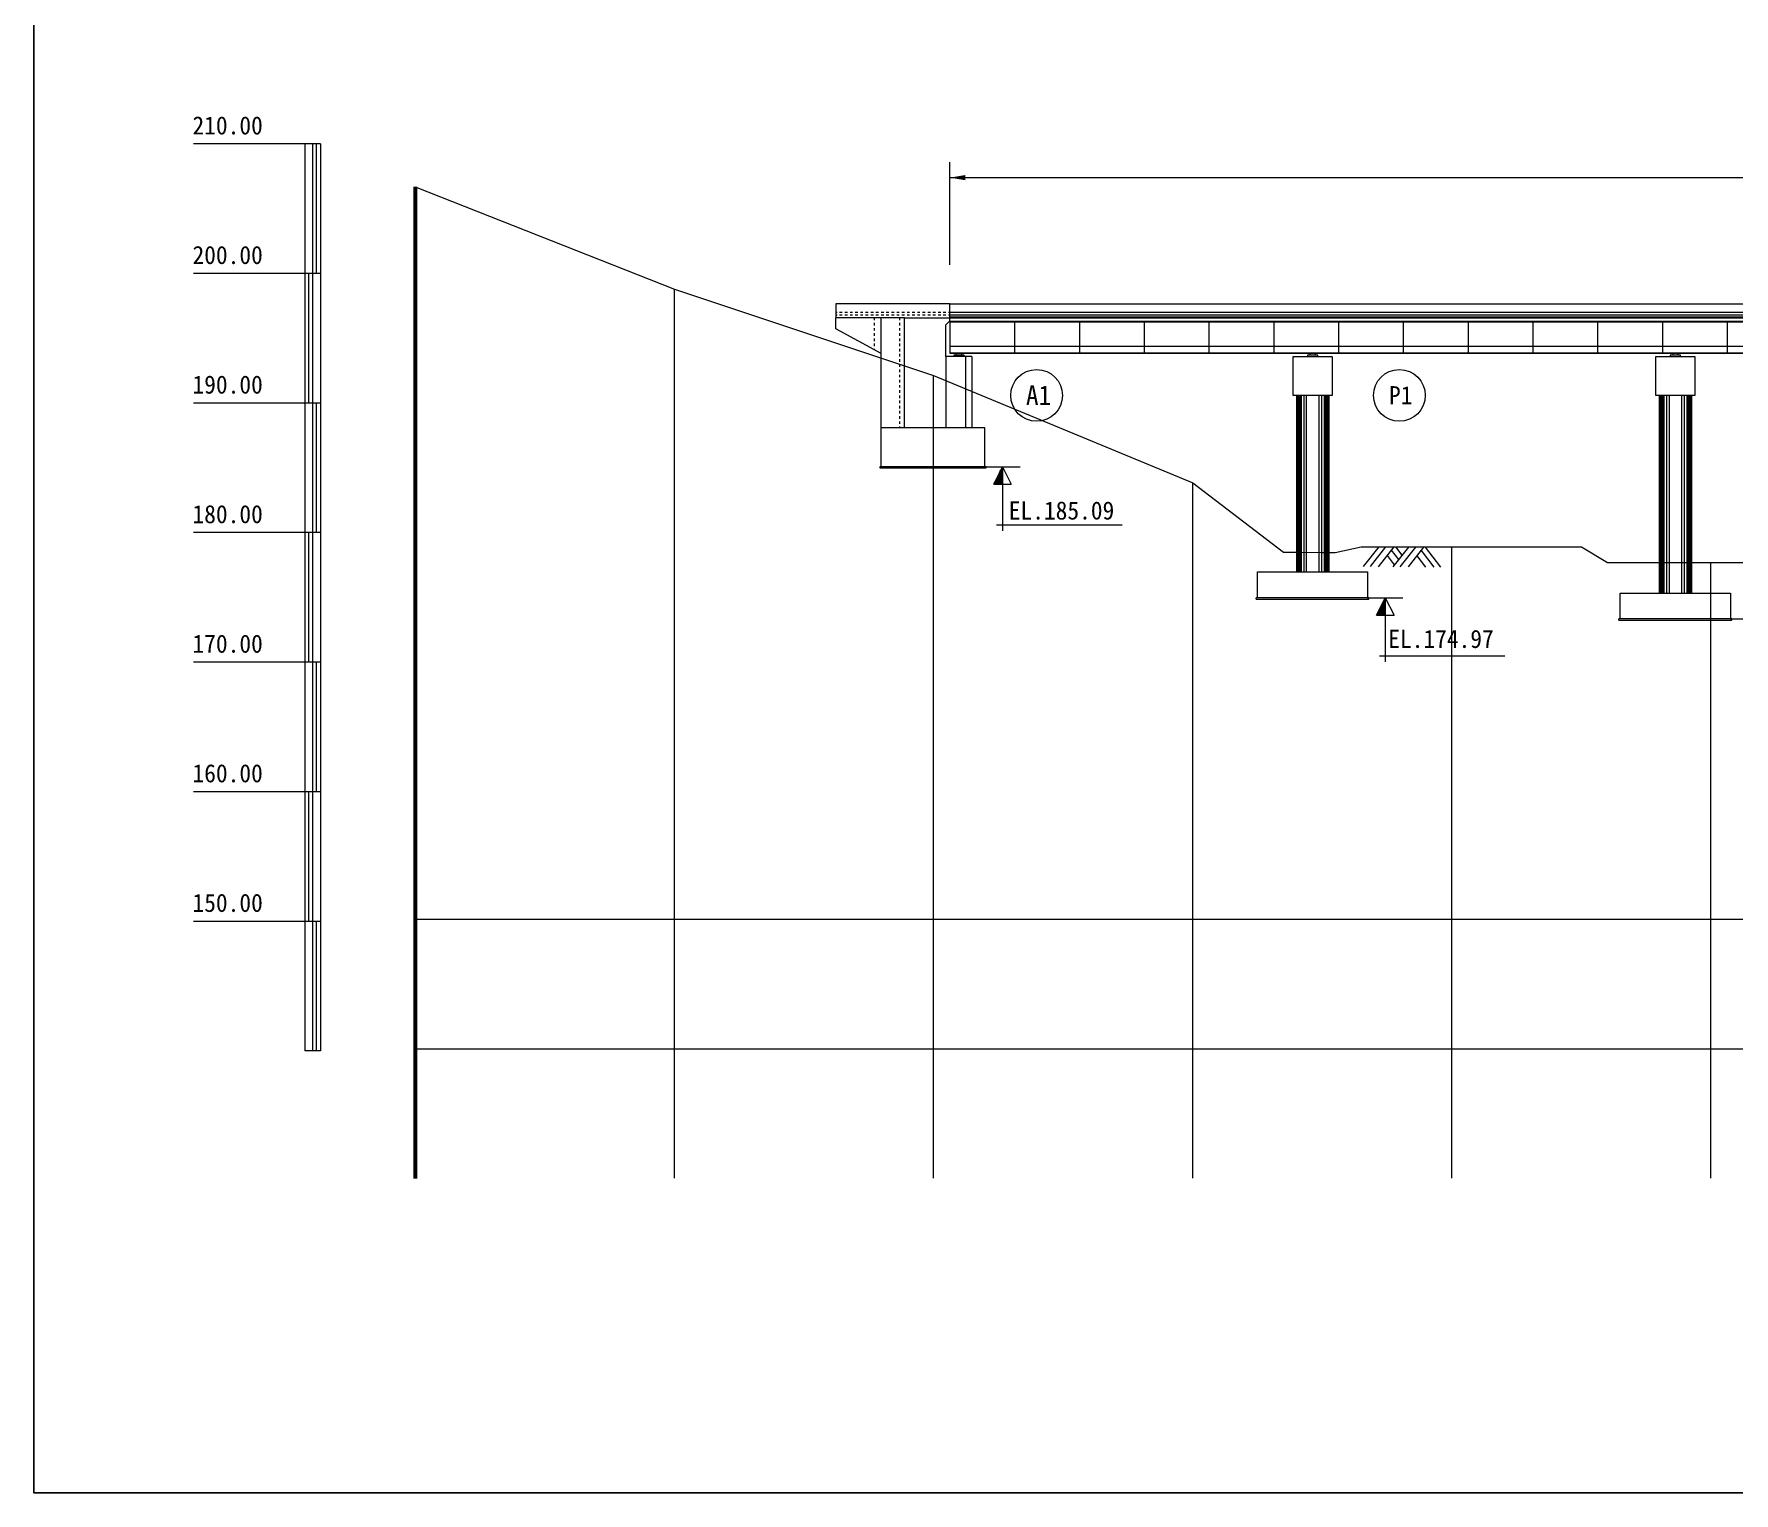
# Model space of a CAD drawing. Header units: metres. Extents: x 472825 to 758326, y -652395 to -427188.
# Drawn here: x 472825 to 604032, y -652395 to -539791 of the extents above; entities that cross this region are included whole.
import ezdxf
from ezdxf.enums import TextEntityAlignment as Align

# ---------------------------------------------------------------- set-up
doc = ezdxf.new("R2010")
doc.units = ezdxf.units.M
doc.header["$MEASUREMENT"] = 0
for name, color, linetype, lineweight in [('Adojoint Line', 1, 'Continuous', 0), ('Concrete', 4, 'Continuous', 0), ('Dimension Line', 2, 'Continuous', 0), ('Shoe', 5, 'Continuous', 0), ('Steel Girder', 6, 'Continuous', 0)]:
    doc.layers.add(name, color=color, linetype=linetype, lineweight=lineweight)
doc.styles.get("Standard").update_dxf_attribs({"font": '', "height": 5})
doc.styles.get('STANDARD').set_extended_font_data('GulimChe')

# ---------------------------------------------------------------- blocks, each defined once
blk = doc.blocks.new('*U0')
at = {"color": 0}
for p, q in [((129297.118703, 165677.762595), (129307.356108, 165688)), ((130192, 164795.271441), (129299.271441, 165688)), ((130192, 164777.593772), (129302.406228, 165667.187544)), ((129303.011259, 165665.977482), (129325.033777, 165688)), ((129308.903816, 165654.192369), (129342.711447, 165688)), ((129314.796372, 165642.407256), (129360.389117, 165688)), ((130192, 164812.949111), (129316.949111, 165688)), ((130192, 164759.916102), (129320.083898, 165631.832205)), ((129320.688929, 165630.622143), (129378.066786, 165688)), ((129326.581485, 165618.83703), (129395.744456, 165688)), ((129332.474042, 165607.051917), (129413.422125, 165688)), ((130192, 164830.626781), (129334.626781, 165688)), ((130192, 164742.238433), (129337.761567, 165596.476866)), ((129338.366598, 165595.266804), (129431.099795, 165688)), ((129344.259155, 165583.481691), (129448.777464, 165688)), ((129350.151711, 165571.696578), (129466.455134, 165688)), ((130192, 164848.30445), (129352.30445, 165688)), ((130192, 164724.560763), (129355.439237, 165561.121527)), ((129356.044268, 165559.911465), (129484.132803, 165688)), ((129361.936824, 165548.126351), (129501.810473, 165688)), ((129367.829381, 165536.341238), (129519.488142, 165688)), ((130192, 164865.98212), (129369.98212, 165688)), ((130192, 164706.883094), (129373.116906, 165525.766188)), ((129373.721937, 165524.556125), (129537.165812, 165688)), ((129379.614494, 165512.771012), (129554.843481, 165688)), ((129385.50705, 165500.985899), (129572.521151, 165688)), ((130192, 164883.659789), (129387.659789, 165688)), ((130192, 164689.205424), (129390.794576, 165490.410849)), ((129391.399607, 165489.200786), (129590.19882, 165688)), ((129397.292163, 165477.415673), (129607.87649, 165688)), ((129403.18472, 165465.63056), (129625.554159, 165688)), ((130192, 164901.337459), (129405.337459, 165688)), ((130192, 164671.527755), (129408.472245, 165455.05551)), ((129409.077276, 165453.845447), (129643.231829, 165688)), ((129414.969833, 165442.060334), (129660.909499, 165688)), ((129420.862389, 165430.275221), (129678.587168, 165688)), ((130192, 164919.015128), (129423.015128, 165688)), ((130192, 164653.850085), (129426.149915, 165419.700171)), ((129426.754946, 165418.490108), (129696.264838, 165688)), ((129432.647502, 165406.704995), (129713.942507, 165688)), ((129438.540059, 165394.919882), (129731.620177, 165688)), ((130192, 164936.692798), (129440.692798, 165688)), ((130192, 164636.172416), (129443.827584, 165384.344831)), ((129444.432615, 165383.134769), (129749.297846, 165688)), ((129450.325172, 165371.349656), (129766.975516, 165688)), ((129456.217728, 165359.564543), (129784.653185, 165688)), ((130192, 164954.370467), (129458.370467, 165688)), ((130192, 164618.494746), (129461.505254, 165348.989492)), ((129462.110285, 165347.77943), (129802.330855, 165688)), ((129468.002841, 165335.994317), (129820.008524, 165688)), ((129473.895398, 165324.209204), (129837.686194, 165688)), ((130192, 164972.048137), (129476.048137, 165688)), ((130192, 164600.817077), (129479.182923, 165313.634153)), ((129479.787954, 165312.424091), (129855.363863, 165688)), ((129485.680511, 165300.638978), (129873.041533, 165688)), ((129491.573067, 165288.853865), (129890.719202, 165688)), ((130192, 164989.725806), (129493.725806, 165688)), ((130192, 164583.139407), (129496.860593, 165278.278814)), ((129497.465624, 165277.068752), (129908.396872, 165688)), ((129503.35818, 165265.283639), (129926.074541, 165688)), ((129509.250737, 165253.498526), (129943.752211, 165688)), ((130192, 165007.403476), (129511.403476, 165688)), ((130192, 164565.461738), (129514.538262, 165242.923475)), ((129515.143294, 165241.713413), (129961.429881, 165688)), ((129521.03585, 165229.9283), (129979.10755, 165688)), ((129526.928407, 165218.143187), (129996.78522, 165688)), ((130192, 165025.081145), (129529.081145, 165688)), ((130192, 164547.784068), (129532.215932, 165207.568136)), ((129532.820963, 165206.358074), (130014.462889, 165688)), ((129538.71352, 165194.572961), (130032.140559, 165688)), ((129544.606076, 165182.787848), (130049.818228, 165688)), ((130192, 165042.758815), (129546.758815, 165688)), ((130192, 164530.106399), (129549.893601, 165172.212797)), ((129550.498633, 165171.002735), (130067.495898, 165688)), ((129556.391189, 165159.217622), (130085.173567, 165688)), ((129562.283746, 165147.432509), (130102.851237, 165688)), ((130192, 165060.436484), (129564.436484, 165688)), ((130192, 164512.428729), (129567.571271, 165136.857458)), ((129568.176302, 165135.647396), (130120.528906, 165688)), ((129574.068859, 165123.862283), (130138.206576, 165688)), ((129579.961415, 165112.07717), (130155.884245, 165688)), ((130192, 165078.114154), (129582.114154, 165688)), ((130192, 164494.751059), (129585.248941, 165101.502119)), ((129585.853972, 165100.292057), (130173.561915, 165688)), ((129591.746528, 165088.506944), (130191.239584, 165688)), ((129597.639085, 165076.721831), (130192, 165671.082746)), ((130192, 165095.791824), (129599.791824, 165688)), ((130192, 164477.07339), (129602.92661, 165066.14678)), ((129603.531641, 165064.936718), (130192, 165653.405077)), ((129609.424198, 165053.151605), (130192, 165635.727407)), ((129615.316754, 165041.366492), (130192, 165618.049737)), ((130192, 165113.469493), (129617.469493, 165688)), ((130192, 164459.39572), (129620.60428, 165030.791441)), ((129621.209311, 165029.581379), (130192, 165600.372068)), ((129627.101867, 165017.796266), (130192, 165582.694398)), ((129632.994424, 165006.011153), (130192, 165565.016729)), ((130192, 165131.147163), (129635.147163, 165688)), ((130192, 164441.718051), (129638.281949, 164995.436102)), ((129638.88698, 164994.22604), (130192, 165547.339059)), ((129644.779537, 164982.440927), (130192, 165529.66139)), ((129650.672093, 164970.655814), (130192, 165511.98372)), ((130192, 165148.824832), (129652.824832, 165688)), ((130192, 164424.040381), (129655.959619, 164960.080763)), ((129656.56465, 164958.8707), (130192, 165494.306051)), ((129662.457206, 164947.085587), (130192, 165476.628381)), ((129668.349763, 164935.300474), (130192, 165458.950712)), ((130192, 165166.502502), (129670.502502, 165688)), ((130192, 164406.362712), (129673.637288, 164924.725424)), ((129674.242319, 164923.515361), (130192, 165441.273042)), ((129680.134876, 164911.730248), (130192, 165423.595373)), ((129686.027432, 164899.945135), (130192, 165405.917703)), ((130192, 165184.180171), (129688.180171, 165688)), ((130192, 164388.685042), (129691.314958, 164889.370085)), ((129691.919989, 164888.160022), (130192, 165388.240034)), ((129697.812545, 164876.374909), (130192, 165370.562364)), ((129703.705102, 164864.589796), (130192, 165352.884695)), ((130192, 165201.857841), (129705.857841, 165688)), ((130192, 164371.007373), (129708.992627, 164854.014746)), ((129709.597658, 164852.804683), (130192, 165335.207025)), ((129715.490215, 164841.01957), (130192, 165317.529355)), ((129721.382771, 164829.234457), (130192, 165299.851686)), ((130192, 165219.53551), (129723.53551, 165688)), ((130192, 164353.329703), (129726.670297, 164818.659407)), ((129727.275328, 164817.449344), (130192, 165282.174016)), ((129733.167884, 164805.664231), (130192, 165264.496347)), ((129739.060441, 164793.879118), (130192, 165246.818677)), ((130192, 165237.21318), (129741.21318, 165688)), ((130192, 164335.652034), (129744.347966, 164783.304067)), ((129744.952997, 164782.094005), (130192, 165229.141008)), ((129750.845554, 164770.308892), (130192, 165211.463338)), ((129756.73811, 164758.523779), (130192, 165193.785669)), ((130192, 165254.890849), (129758.890849, 165688)), ((130192, 164317.974364), (129762.025636, 164747.948728)), ((129762.630667, 164746.738666), (130192, 165176.107999)), ((129768.523223, 164734.953553), (130192, 165158.43033)), ((129774.41578, 164723.16844), (130192, 165140.75266)), ((130192, 165272.568519), (129776.568519, 165688)), ((130192, 164300.296695), (129779.703305, 164712.593389)), ((129780.308336, 164711.383327), (130192, 165123.074991)), ((129786.200893, 164699.598214), (130192, 165105.397321)), ((129792.093449, 164687.813101), (130192, 165087.719652)), ((130192, 165290.246188), (129794.246188, 165688)), ((130192, 164282.619025), (129797.380975, 164677.23805)), ((129797.986006, 164676.027988), (130192, 165070.041982)), ((129803.878563, 164664.242875), (130192, 165052.364312)), ((129809.771119, 164652.457762), (130192, 165034.686643)), ((130192, 165307.923858), (129811.923858, 165688)), ((130192, 164264.941356), (129815.058644, 164641.882711)), ((129815.663676, 164640.672649), (130192, 165017.008973)), ((129821.556232, 164628.887536), (130192, 164999.331304)), ((129827.448789, 164617.102423), (130192, 164981.653634)), ((130192, 165325.601527), (129829.601527, 165688)), ((130192, 164247.263686), (129832.736314, 164606.527372)), ((129833.341345, 164605.31731), (130192, 164963.975965)), ((129839.233902, 164593.532197), (130192, 164946.298295)), ((129845.126458, 164581.747084), (130192, 164928.620626)), ((130192, 165343.279197), (129847.279197, 165688)), ((130192, 164229.586017), (129850.413983, 164571.172033)), ((129851.019015, 164569.961971), (130192, 164910.942956)), ((129856.911571, 164558.176858), (130192, 164893.265287)), ((129862.804128, 164546.391745), (130192, 164875.587617)), ((130192, 165360.956866), (129864.956866, 165688)), ((130192, 164211.908347), (129868.091653, 164535.816694)), ((129868.696684, 164534.606632), (130192, 164857.909948)), ((129874.589241, 164522.821519), (130192, 164840.232278)), ((129880.481797, 164511.036406), (130192, 164822.554609)), ((130192, 165378.634536), (129882.634536, 165688)), ((130192, 164194.230677), (129885.769323, 164500.461355)), ((129886.374354, 164499.251293), (130192, 164804.876939)), ((129892.26691, 164487.46618), (130192, 164787.19927)), ((129898.159467, 164475.681067), (130192, 164769.5216)), ((130192, 165396.312206), (129900.312206, 165688)), ((130192, 164176.553008), (129903.446992, 164465.106016)), ((129904.052023, 164463.895954), (130192, 164751.84393)), ((129909.94458, 164452.110841), (130192, 164734.166261)), ((129915.837136, 164440.325728), (130192, 164716.488591)), ((130192, 165413.989875), (129917.989875, 165688)), ((129921.729693, 164428.540615), (130192, 164698.810922)), ((129927.622249, 164416.755502), (130192, 164681.133252)), ((129933.514806, 164404.970389), (130192, 164663.455583)), ((130192, 165431.667545), (129935.667545, 165688)), ((129939.407362, 164393.185276), (130192, 164645.777913)), ((129945.299919, 164381.400163), (130192, 164628.100244)), ((129951.192475, 164369.61505), (130192, 164610.422574)), ((130192, 165449.345214), (129953.345214, 165688)), ((129957.085032, 164357.829936), (130192, 164592.744905)), ((129962.977588, 164346.044823), (130192, 164575.067235)), ((129968.870145, 164334.25971), (130192, 164557.389566)), ((130192, 165467.022884), (129971.022884, 165688)), ((129974.762701, 164322.474597), (130192, 164539.711896)), ((129980.655258, 164310.689484), (130192, 164522.034227)), ((129986.547814, 164298.904371), (130192, 164504.356557)), ((130192, 165484.700553), (129988.700553, 165688)), ((129992.440371, 164287.119258), (130192, 164486.678888)), ((129998.332927, 164275.334145), (130192, 164469.001218)), ((130004.225484, 164263.549032), (130192, 164451.323548)), ((130192, 165502.378223), (130006.378223, 165688)), ((130192, 165520.055892), (130024.055892, 165688)), ((130192, 165537.733562), (130041.733562, 165688)), ((130192, 165555.411231), (130059.411231, 165688)), ((130192, 165573.088901), (130077.088901, 165688)), ((130192, 165590.76657), (130094.76657, 165688)), ((130192, 165608.44424), (130112.44424, 165688)), ((130192, 165626.121909), (130130.121909, 165688)), ((130192, 165643.799579), (130147.799579, 165688)), ((130192, 165661.477248), (130165.477248, 165688)), ((130192, 165679.154918), (130183.154918, 165688)), ((130192, 164158.875338), (129921.124662, 164429.750677)), ((130192, 164141.197669), (129938.802331, 164394.395338)), ((130192, 164123.519999), (129956.480001, 164359.039999)), ((130192, 164105.84233), (129974.15767, 164323.68466)), ((130192, 164088.16466), (129991.83534, 164288.329321)), ((130192, 164070.486991), (130009.513009, 164252.973982)), ((130010.11804, 164251.763919), (130192, 164433.645879)), ((130016.010597, 164239.978806), (130192, 164415.968209)), ((130021.903153, 164228.193693), (130192, 164398.29054)), ((130192, 164052.809321), (130027.190679, 164217.618643)), ((130027.79571, 164216.40858), (130192, 164380.61287)), ((130033.688266, 164204.623467), (130192, 164362.935201)), ((130039.580823, 164192.838354), (130192, 164345.257531)), ((130192, 164035.131652), (130044.868348, 164182.263303)), ((130045.473379, 164181.053241), (130192, 164327.579862)), ((130051.365936, 164169.268128), (130192, 164309.902192)), ((130057.258492, 164157.483015), (130192, 164292.224523)), ((130192, 164017.453982), (130062.546018, 164146.907964)), ((130063.151049, 164145.697902), (130192, 164274.546853)), ((130069.043605, 164133.912789), (130192, 164256.869184)), ((130074.936162, 164122.127676), (130192, 164239.191514)), ((130192, 163999.776313), (130080.223687, 164111.552625)), ((130080.828718, 164110.342563), (130192, 164221.513845)), ((130086.721275, 164098.55745), (130192, 164203.836175)), ((130092.613831, 164086.772337), (130192, 164186.158506)), ((130192, 163982.098643), (130097.901357, 164076.197286)), ((130098.506388, 164074.987224), (130192, 164168.480836)), ((130104.398945, 164063.202111), (130192, 164150.803166)), ((130110.291501, 164051.416998), (130192, 164133.125497)), ((130192, 163964.420974), (130115.579026, 164040.841947)), ((130116.184058, 164039.631885), (130192, 164115.447827)), ((130122.076614, 164027.846772), (130192, 164097.770158)), ((130127.969171, 164016.061659), (130192, 164080.092488)), ((130192, 163946.743304), (130133.256696, 164005.486608)), ((130133.861727, 164004.276546), (130192, 164062.414819)), ((130139.754284, 163992.491433), (130192, 164044.737149)), ((130145.64684, 163980.70632), (130192, 164027.05948)), ((130192, 163929.065635), (130150.934365, 163970.131269)), ((130151.539397, 163968.921207), (130192, 164009.38181)), ((130157.431953, 163957.136094), (130192, 163991.704141)), ((130163.32451, 163945.350981), (130192, 163974.026471)), ((130192, 163911.387965), (130168.612035, 163934.77593)), ((130169.217066, 163933.565868), (130192, 163956.348802)), ((130175.109623, 163921.780755), (130192, 163938.671132)), ((130181.002179, 163909.995642), (130192, 163920.993463)), ((130192, 163893.710295), (130186.289705, 163899.420591)), ((130186.894736, 163898.210529), (130192, 163903.315793))]:
    blk.add_line(p, q, dxfattribs=at)
blk = doc.blocks.new('*U5')
at = {"layer": 'Dimension Line'}
blk.add_circle((0.000004, -0.000008), 1998, dxfattribs=at)
blk.add_text('P1', height=1400, dxfattribs=at).set_placement((101.46277, 16.755311), align=Align.MIDDLE_CENTER)
blk = doc.blocks.new('*U6')
at = {"layer": 'Dimension Line'}
blk.add_circle((-0.000036, -0.000012), 1998, dxfattribs=at)
blk.add_text('A1', height=1500, dxfattribs=at).set_placement((149.601028, 18.949456), align=Align.MIDDLE_CENTER)

msp = doc.modelspace()

# ---------------------------------------------------------------- linework, layer by layer
msp.add_3dface([(472825.385253, -427187.677552), (758325.709555, -427187.677552), (758325.709555, -652394.652502), (472825.385253, -652394.652502)])
at = {"layer": 'Adojoint Line'}
for p, q in [((576614.913721, -579363.263638), (575408.5357, -580892.800851)), ((577145.491401, -579368.130369), (575939.11338, -580897.667582)), ((577786.664429, -579374.011537), (576580.286408, -580903.54875)), ((577583.899762, -579631.091904), (578137.585443, -580360.214937)), ((578907.317287, -579384.290741), (577700.939266, -580913.827954)), ((577916.462641, -579375.202113), (578406.018373, -580019.875385)), ((579437.894968, -579389.157472), (578231.516947, -580918.694685)), ((580079.067996, -579395.03864), (578872.689975, -580924.575854)), ((579876.303328, -579652.119007), (580856.406526, -580942.771521)), ((580208.866208, -579396.229216), (581386.984207, -580947.638252)), ((577259.513795, -580042.372945), (577813.199476, -580771.495978)), ((579551.917361, -580063.400049), (580215.233498, -580936.890353))]:
    msp.add_line(p, q, dxfattribs=at)
at = {"layer": 'Adojoint Line', "linetype": 'Continuous', "ltscale": 1000, "flags": 128}
msp.add_lwpolyline([(502256.745651, -551584.499109), (522256.745651, -559494.538659), (542256.745651, -566154.571959), (562256.845652, -574434.513359), (569256.780651, -579784.540109), (570256.785652, -579784.540109), (572256.795652, -579814.540259), (573256.800652, -579814.540259), (575256.810652, -579374.538059), (582256.845652, -579374.538059), (592256.795652, -579374.538059), (594256.805652, -580574.544059), (602256.845652, -580574.544059), (622256.845652, -580574.544059)], dxfattribs=at)
at = {"layer": 'Concrete'}
for p, q in [((543506.750651, -560606.429569), (534706.750651, -560606.429569)), ((534706.750651, -560606.429569), (534706.750651, -561706.429569)), ((534706.750651, -561256.429569), (534806.750651, -561256.429569)), ((534706.750651, -561476.429569), (534806.750651, -561476.429569)), ((535006.750651, -561256.429569), (535206.750651, -561256.429569)), ((535006.750651, -561476.429569), (535206.750651, -561476.429569)), ((535406.750651, -561256.429569), (535606.750651, -561256.429569)), ((535406.750651, -561476.429569), (535606.750651, -561476.429569)), ((535806.750651, -561256.429569), (536006.750651, -561256.429569)), ((535806.750651, -561476.429569), (536006.750651, -561476.429569)), ((536206.750651, -561256.429569), (536406.750651, -561256.429569)), ((536206.750651, -561476.429569), (536406.750651, -561476.429569)), ((536606.750651, -561256.429569), (536806.750651, -561256.429569)), ((536606.750651, -561476.429569), (536806.750651, -561476.429569)), ((537006.750651, -561256.429569), (537206.750651, -561256.429569)), ((537006.750651, -561476.429569), (537206.750651, -561476.429569)), ((537406.750651, -561256.429569), (537606.750651, -561256.429569)), ((537406.750651, -561476.429569), (537606.750651, -561476.429569)), ((537806.750651, -561256.429569), (538006.750651, -561256.429569)), ((537806.750651, -561476.429569), (538006.750651, -561476.429569)), ((538206.750651, -561256.429569), (538406.750651, -561256.429569)), ((538206.750651, -561476.429569), (538406.750651, -561476.429569)), ((538606.750651, -561256.429569), (538806.750651, -561256.429569)), ((538606.750651, -561476.429569), (538806.750651, -561476.429569)), ((539006.750651, -561256.429569), (539206.750651, -561256.429569)), ((539006.750651, -561476.429569), (539206.750651, -561476.429569)), ((539406.750651, -561256.429569), (539606.750651, -561256.429569)), ((539406.750651, -561476.429569), (539606.750651, -561476.429569)), ((539806.750651, -561256.429569), (540006.750651, -561256.429569)), ((539806.750651, -561476.429569), (540006.750651, -561476.429569)), ((540206.750651, -561256.429569), (540406.750651, -561256.429569)), ((540206.750651, -561476.429569), (540406.750651, -561476.429569)), ((540606.750651, -561256.429569), (540806.750651, -561256.429569)), ((540606.750651, -561476.429569), (540806.750651, -561476.429569)), ((541006.750651, -561256.429569), (541206.750651, -561256.429569)), ((541006.750651, -561476.429569), (541206.750651, -561476.429569)), ((541406.750651, -561256.429569), (541606.750651, -561256.429569)), ((541406.750651, -561476.429569), (541606.750651, -561476.429569)), ((541806.750651, -561256.429569), (542006.750651, -561256.429569)), ((541806.750651, -561476.429569), (542006.750651, -561476.429569)), ((542206.750651, -561256.429569), (542406.750651, -561256.429569)), ((542206.750651, -561476.429569), (542406.750651, -561476.429569)), ((542606.750651, -561256.429569), (542806.750651, -561256.429569)), ((542606.750651, -561476.429569), (542806.750651, -561476.429569)), ((543006.750651, -561256.429569), (543206.750651, -561256.429569)), ((543006.750651, -561476.429569), (543206.750651, -561476.429569)), ((543406.750651, -561256.429569), (543506.750651, -561256.429569)), ((543406.750651, -561476.429569), (543506.750651, -561476.429569)), ((543506.750651, -561706.429569), (543506.750651, -560606.429569)), ((534706.750651, -562556.429569), (534706.750651, -561706.429569)), ((540006.750651, -561706.429569), (534706.750651, -561706.429569)), ((538206.750651, -564456.429569), (534706.750651, -562556.429569)), ((537706.750651, -561885.000997), (537706.750651, -561706.429569)), ((537706.750651, -562285.000997), (537706.750651, -562085.000997)), ((537706.750651, -562685.000997), (537706.750651, -562485.000997)), ((538206.750651, -573186.429568), (538206.750651, -561706.429568)), ((539656.750651, -561886.429569), (539656.750651, -561706.429569)), ((539656.750651, -562286.429569), (539656.750651, -562086.429569)), ((539656.750651, -562686.429569), (539656.750651, -562486.429569)), ((540006.750651, -570186.429569), (540006.750651, -561706.429569)), ((540006.750651, -561706.429569), (543506.750651, -561706.429569)), ((543206.750651, -562226.429569), (543456.750651, -561976.429569)), ((543206.750651, -564686.429569), (543206.750651, -562226.429569)), ((543456.750651, -561976.429569), (543506.750651, -561976.429569)), ((543506.750651, -561976.429569), (543506.750651, -561706.429569)), ((537706.750651, -563085.000997), (537706.750651, -562885.000997)), ((537706.750651, -563485.000997), (537706.750651, -563285.000997)), ((537706.750651, -563885.000997), (537706.750651, -563685.000997)), ((537706.750651, -564185.000997), (537706.750651, -564085.000997)), ((539656.750651, -563086.429569), (539656.750651, -562886.429569)), ((539656.750651, -563486.429569), (539656.750651, -563286.429569)), ((539656.750651, -563886.429569), (539656.750651, -563686.429569)), ((539656.750651, -564286.429569), (539656.750651, -564086.429569)), ((539656.750651, -564686.429569), (539656.750651, -564486.429569)), ((539656.750651, -565086.429569), (539656.750651, -564886.429569)), ((539656.750651, -565086.429569), (539656.750651, -564886.429569)), ((539656.750651, -565086.429569), (539656.750651, -564886.429569)), ((539656.750651, -565086.429569), (539656.750651, -564886.429569)), ((539656.750651, -565486.429569), (539656.750651, -565286.429569)), ((539656.750651, -565486.429569), (539656.750651, -565286.429569)), ((539656.750651, -565486.429569), (539656.750651, -565286.429569)), ((539656.750651, -565486.429569), (539656.750651, -565286.429569)), ((543206.750651, -564686.429569), (543206.750651, -570186.429568)), ((545206.750651, -564686.429569), (543206.750651, -564686.429569)), ((544706.750651, -564686.429569), (544706.750651, -570186.429568)), ((545206.750651, -564686.429569), (545206.750651, -570186.429568)), ((539656.750651, -565886.429569), (539656.750651, -565686.429569)), ((539656.750651, -565886.429569), (539656.750651, -565686.429569)), ((539656.750651, -565886.429569), (539656.750651, -565686.429569)), ((539656.750651, -565886.429569), (539656.750651, -565686.429569)), ((539656.750651, -566286.429569), (539656.750651, -566086.429569)), ((539656.750651, -566686.429569), (539656.750651, -566486.429569)), ((539656.750651, -567086.429569), (539656.750651, -566886.429569)), ((539656.750651, -567486.429569), (539656.750651, -567286.429569)), ((539656.750651, -567886.429569), (539656.750651, -567686.429569)), ((539656.750651, -568286.429569), (539656.750651, -568086.429569)), ((539656.750651, -568686.429569), (539656.750651, -568486.429569)), ((539656.750651, -569086.429569), (539656.750651, -568886.429569)), ((539656.750651, -569486.429569), (539656.750651, -569286.429569)), ((546206.750651, -570186.429568), (538206.750651, -570186.429568)), ((539656.750651, -569886.429569), (539656.750651, -569686.429569)), ((539656.750651, -570186.429569), (539656.750651, -570086.429569)), ((546206.750651, -573186.429568), (546206.750651, -570186.429568)), ((546306.750651, -573186.429568), (538106.750651, -573186.429568)), ((538106.750651, -573186.429568), (538106.750651, -573286.429568)), ((538106.750651, -573286.429568), (546306.750651, -573286.429568)), ((546306.750651, -573286.429568), (546306.750651, -573186.429568)), ((575855.750651, -583305.929569), (567155.750651, -583305.929569)), ((567155.750651, -583405.929569), (575855.750651, -583405.929569)), ((603855.750651, -584935.929569), (595155.750651, -584935.929569)), ((595155.750651, -585035.929569), (603855.750651, -585035.929569))]:
    msp.add_line(p, q, dxfattribs=at)
at = {"layer": 'Concrete', "ltscale": 1.833333}
for p, q in [((543506.750651, -560606.429569), (683506.750651, -560606.429569)), ((543506.750651, -561976.429569), (543506.750651, -560606.429569)), ((543506.750651, -561256.429569), (683506.750651, -561256.429569)), ((543506.750651, -561476.429569), (683506.750651, -561476.429569)), ((543506.750651, -561626.429569), (683506.750651, -561626.429569)), ((543506.750651, -561706.429569), (683506.750651, -561706.429569)), ((543506.750651, -561956.429569), (683506.750651, -561956.429569))]:
    msp.add_line(p, q, dxfattribs=at)
at = {"layer": 'Concrete', "color": 4}
for p, q in [((570005.750651, -567685.429569), (570006.750651, -564686.429569)), ((570006.750651, -564686.429569), (573004.750651, -564686.429569)), ((573005.750651, -564686.429569), (573005.750651, -567686.429569)), ((598005.750651, -567685.429569), (598006.750651, -564686.429569)), ((598006.750651, -564686.429569), (601004.750651, -564686.429569)), ((601005.750651, -564686.429569), (601005.750651, -567686.429569)), ((573005.750651, -567686.429569), (570005.750651, -567685.429569)), ((571020.750651, -567685.929569), (571020.750651, -581305.929569)), ((601005.750651, -567686.429569), (598005.750651, -567685.429569)), ((599020.750651, -567685.929569), (599020.750651, -582935.929569)), ((567255.750651, -581305.929569), (575755.750651, -581305.929569)), ((567255.750651, -583305.929569), (567255.750651, -581305.929569)), ((575755.750651, -581305.929569), (575755.750651, -583305.929569)), ((567155.750651, -583405.929569), (567155.750651, -583305.929569)), ((575855.750651, -583405.929569), (575855.750651, -583305.929569)), ((595255.750651, -582935.929569), (603755.750651, -582935.929569)), ((595255.750651, -584935.929569), (595255.750651, -582935.929569)), ((603755.750651, -582935.929569), (603755.750651, -584935.929569)), ((595155.750651, -585035.929569), (595155.750651, -584935.929569)), ((603855.750651, -585035.929569), (603855.750651, -584935.929569))]:
    msp.add_line(p, q, dxfattribs=at)
at = {"layer": 'Concrete', "color": 4, "ltscale": 1.015897}
for p, q in [((570255.750651, -567685.929569), (570255.750651, -581305.929569)), ((570260.750651, -567685.929569), (570260.750651, -581305.929569)), ((570265.750651, -567685.929569), (570265.750651, -581305.929569)), ((570270.750651, -567685.929569), (570270.750651, -581305.929569)), ((570320.750651, -567685.929569), (570320.750651, -581305.929569)), ((570370.750651, -567685.929569), (570370.750651, -581305.929569)), ((570420.750651, -567685.929569), (570420.750651, -581305.929569)), ((570520.750651, -567685.929569), (570520.750651, -581305.929569)), ((570620.750651, -567685.929569), (570620.750651, -581305.929569)), ((570820.750651, -567685.929569), (570820.750651, -581305.929569)), ((571990.750651, -567685.929569), (571990.750651, -581305.929569)), ((572190.750651, -567685.929569), (572190.750651, -581305.929569)), ((572390.750651, -567685.929569), (572390.750651, -581305.929569)), ((572490.750651, -567685.929569), (572490.750651, -581305.929569)), ((572590.750651, -567685.929569), (572590.750651, -581305.929569)), ((572640.750651, -567685.929569), (572640.750651, -581305.929569)), ((572690.750651, -567685.929569), (572690.750651, -581305.929569)), ((572740.750651, -567685.929569), (572740.750651, -581305.929569)), ((572745.750651, -567685.929569), (572745.750651, -581305.929569)), ((572750.750651, -567685.929569), (572750.750651, -581305.929569)), ((572755.750651, -567685.929569), (572755.750651, -581305.929569))]:
    msp.add_line(p, q, dxfattribs=at)
at = {"layer": 'Concrete', "color": 4, "ltscale": 1.057692}
for p, q in [((598255.750651, -567685.929569), (598255.750651, -582935.929569)), ((598260.750651, -567685.929569), (598260.750651, -582935.929569)), ((598265.750651, -567685.929569), (598265.750651, -582935.929569)), ((598270.750651, -567685.929569), (598270.750651, -582935.929569)), ((598320.750651, -567685.929569), (598320.750651, -582935.929569)), ((598370.750651, -567685.929569), (598370.750651, -582935.929569)), ((598420.750651, -567685.929569), (598420.750651, -582935.929569)), ((598520.750651, -567685.929569), (598520.750651, -582935.929569)), ((598620.750651, -567685.929569), (598620.750651, -582935.929569)), ((598820.750651, -567685.929569), (598820.750651, -582935.929569)), ((599990.750651, -567685.929569), (599990.750651, -582935.929569)), ((600190.750651, -567685.929569), (600190.750651, -582935.929569)), ((600390.750651, -567685.929569), (600390.750651, -582935.929569)), ((600490.750651, -567685.929569), (600490.750651, -582935.929569)), ((600590.750651, -567685.929569), (600590.750651, -582935.929569)), ((600640.750651, -567685.929569), (600640.750651, -582935.929569)), ((600690.750651, -567685.929569), (600690.750651, -582935.929569)), ((600740.750651, -567685.929569), (600740.750651, -582935.929569)), ((600745.750651, -567685.929569), (600745.750651, -582935.929569)), ((600750.750651, -567685.929569), (600750.750651, -582935.929569)), ((600755.750651, -567685.929569), (600755.750651, -582935.929569))]:
    msp.add_line(p, q, dxfattribs=at)
at = {"layer": 'Dimension Line'}
for p, q in [((494931.807545, -548276.429569), (485130.807545, -548276.429569)), ((494931.807545, -548276.429569), (493731.807545, -548276.429569)), ((493731.807545, -548276.429569), (493731.807545, -618276.429569)), ((494331.807545, -548276.429569), (494331.807545, -618276.429569)), ((494931.807545, -548276.429569), (494931.807545, -618276.429569)), ((494931.807545, -558276.429569), (485130.807545, -558276.429569)), ((494931.807545, -568276.429569), (485130.807545, -568276.429569)), ((546206.750651, -573186.429568), (548934.161835, -573186.429568)), ((546895.456243, -574536.429569), (547570.456243, -573186.429568)), ((547570.456243, -573186.429568), (547570.456243, -578136.429568)), ((547570.456243, -573186.429568), (548245.456243, -574536.429568)), ((546895.456243, -574536.429569), (548245.456243, -574536.429568)), ((494931.807545, -578276.429569), (485130.807545, -578276.429569)), ((556806.844678, -577686.429569), (547120.456243, -577686.429568)), ((575756.750651, -583306.429569), (578484.161835, -583306.429569)), ((576445.456243, -584656.429569), (577120.456243, -583306.429569)), ((577120.456243, -583306.429569), (577795.456243, -584656.429569)), ((577120.456243, -583306.429569), (577120.456243, -588256.429569)), ((576445.456243, -584656.429569), (577795.456243, -584656.429569)), ((603756.750651, -584936.429569), (606284.161835, -584936.429569)), ((586356.844678, -587806.429569), (576670.456243, -587806.429569)), ((494931.807545, -588276.429569), (485130.807545, -588276.429569)), ((494931.807545, -598276.429569), (485130.807545, -598276.429569)), ((494931.807545, -608276.429569), (485130.807545, -608276.429569)), ((494931.807545, -618276.429569), (493731.807545, -618276.429569))]:
    msp.add_line(p, q, dxfattribs=at)
at = {"layer": 'Dimension Line', "linetype": 'ByBlock'}
for p, q in [((543506.750651, -557606.429569), (543506.750651, -549677.469695)), ((543506.750651, -550877.469695), (683506.750651, -550877.469695))]:
    msp.add_line(p, q, dxfattribs=at)
at = {"layer": 'Dimension Line', "linetype": 'Continuous', "ltscale": 1000}
for p, q in [((502256.745651, -628104.499709), (502256.745651, -551584.499109)), ((522256.745651, -628104.499709), (522256.745651, -559494.538659)), ((542256.745651, -628104.499709), (542256.745651, -566154.571959)), ((562256.845652, -628104.499709), (562256.845652, -574434.513359)), ((582256.845652, -628104.499709), (582256.845652, -579374.538059)), ((602256.845652, -628104.499709), (602256.845652, -580574.544059)), ((502256.745651, -608104.499709), (624635.156835, -608104.499709)), ((517798.745651, -608104.499709), (640177.156835, -608104.499709)), ((502256.745651, -618104.499709), (615598.156835, -618104.499709)), ((535907.745651, -618104.499709), (649249.156835, -618104.499709))]:
    msp.add_line(p, q, dxfattribs=at)
at = {"layer": 'Dimension Line', "flags": 128}
for points in [[(494631.807545, -558276.429569), (494631.807545, -548276.429569)], [(494031.807545, -568276.429569), (494031.807545, -558276.429569)], [(494631.807545, -578276.429569), (494631.807545, -568276.429569)], [(494031.807545, -588276.429569), (494031.807545, -578276.429569)], [(494631.807545, -598276.429569), (494631.807545, -588276.429569)], [(494031.807545, -608276.429569), (494031.807545, -598276.429569)], [(494631.807545, -618276.429569), (494631.807545, -608276.429569)]]:
    msp.add_lwpolyline(points, dxfattribs=at)
at = {"layer": 'Dimension Line', "linetype": 'Continuous', "ltscale": 1000, "const_width": 300, "flags": 128}
msp.add_lwpolyline([(502256.745651, -628127.777506), (502256.745651, -551584.499109)], dxfattribs=at)
at = {"layer": 'Dimension Line', "linetype": 'ByBlock', "extrusion": (0, 0, -1)}
msp.add_solid([(-544706.750651, -550677.469695), (-544706.750651, -551077.469695), (-543506.750651, -550877.469695)], dxfattribs=at)
at = {"layer": 'Shoe'}
for p, q in [((544606.750651, -564586.429569), (543806.750651, -564586.429569)), ((543806.750651, -564586.429569), (543806.750651, -564686.429569)), ((544406.750651, -564436.429569), (544006.750651, -564436.429569)), ((544006.750651, -564436.429569), (544006.750651, -564586.429569)), ((544406.750651, -564436.429569), (544406.750651, -564586.429569)), ((544606.750651, -564686.429569), (544606.750651, -564586.429569)), ((571905.750651, -564586.429569), (571105.750651, -564586.429569)), ((571105.750651, -564586.429569), (571105.750651, -564686.429569)), ((571705.750651, -564436.429569), (571305.750651, -564436.429569)), ((571305.750651, -564436.429569), (571305.750651, -564586.429569)), ((571705.750651, -564436.429569), (571705.750651, -564586.429569)), ((571905.750651, -564686.429569), (571905.750651, -564586.429569)), ((599905.750651, -564586.429569), (599105.750651, -564586.429569)), ((599105.750651, -564586.429569), (599105.750651, -564686.429569)), ((599705.750651, -564436.429569), (599305.750651, -564436.429569)), ((599305.750651, -564436.429569), (599305.750651, -564586.429569)), ((599705.750651, -564436.429569), (599705.750651, -564586.429569)), ((599905.750651, -564686.429569), (599905.750651, -564586.429569))]:
    msp.add_line(p, q, dxfattribs=at)
at = {"layer": 'Steel Girder', "ltscale": 1.833333}
for p, q in [((543506.750651, -561976.429569), (683506.750651, -561976.429569)), ((543506.750651, -561976.429569), (543506.750651, -564436.429569)), ((543506.750651, -562006.429569), (683506.750651, -562006.429569)), ((548506.750651, -561976.429569), (548506.750651, -564436.429569)), ((553506.750651, -561976.429569), (553506.750651, -564436.429569)), ((558506.750651, -561976.429569), (558506.750651, -564436.429569)), ((563506.750651, -561976.429569), (563506.750651, -564436.429569)), ((568506.750651, -561976.429569), (568506.750651, -564436.429569)), ((573506.750651, -561976.429569), (573506.750651, -564436.429569)), ((578506.750651, -561976.429569), (578506.750651, -564436.429569)), ((583506.750651, -561976.429569), (583506.750651, -564436.429569)), ((588506.750651, -561976.429569), (588506.750651, -564436.429569)), ((593506.750651, -561976.429569), (593506.750651, -564436.429569)), ((598506.750651, -561976.429569), (598506.750651, -564436.429569)), ((603506.750651, -561976.429569), (603506.750651, -564436.429569)), ((543506.750651, -563894.429569), (683506.750651, -563894.429569)), ((543506.750651, -564406.429569), (683506.750651, -564406.429569)), ((543506.750651, -564436.429569), (683506.750651, -564436.429569))]:
    msp.add_line(p, q, dxfattribs=at)

# ---------------------------------------------------------------- block references
at = {"layer": 'Dimension Line'}
for name, p in [('*U6', (550206.750687, -567684.429556)), ('*U5', (578206.750647, -567684.42956))]:
    msp.add_blockref(name, p, dxfattribs=at)
at = {"layer": 'Dimension Line', "extrusion": (0, 0, -1), "xscale": 0.75, "yscale": 0.75, "zscale": 0.75, "rotation": 180}
for p in [(-449926.456243, -450270.429569), (-479476.456243, -460390.429569)]:
    msp.add_blockref('*U0', p, dxfattribs=at)

# ---------------------------------------------------------------- texts
at = {"layer": 'Dimension Line'}
for s, p in [('210.00', (485056.807545, -547545.766853)), ('200.00', (485056.807545, -557545.766853)), ('190.00', (485056.807545, -567545.766853)), ('EL.185.09', (548059.086984, -577264.766313)), ('180.00', (485056.807545, -577545.766853)), ('170.00', (485056.807545, -587545.766853)), ('EL.174.97', (577347.624142, -587175.755853)), ('160.00', (485056.807545, -597545.766853)), ('150.00', (485056.807545, -607545.766853))]:
    msp.add_text(s, height=1400, dxfattribs=at).set_placement(p)

doc.saveas('drawing.dxf')
